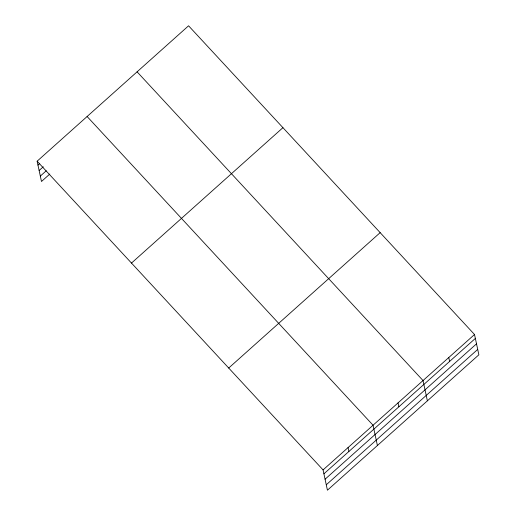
<?xml version="1.0" encoding="UTF-8"?>
<svg xmlns="http://www.w3.org/2000/svg" width="516" height="516" viewBox="0 0 516 516"><rect width="100%" height="100%" fill="white"/><g stroke="black" fill="none" stroke-linecap="round" stroke-linejoin="round"><path stroke-width="0.77" d="M37.126 161.198L188.572 25.8L474.52 334.51L478.874 354.802L327.428 490.2L323.074 469.908L37.126 161.198L41.48 181.49L49.807 174.04M37.965 165.101L39.751 163.507M39.126 170.512L43.292 166.784M40.319 176.079L46.272 170.764M131.49 263.07L282.936 127.678M228.711 368.031L380.157 232.639M323.074 469.908L474.52 334.51M323.913 473.811L475.359 338.412M325.074 479.222L476.52 343.824M326.267 484.795L477.713 349.397M137.082 71.834L423.03 380.544L427.377 400.835M87.107 116.513L373.055 425.229L377.402 445.521M448.778 357.53L449.61 361.432M398.042 402.886L398.874 406.789M348.061 447.565L348.9 451.474"/></g></svg>
